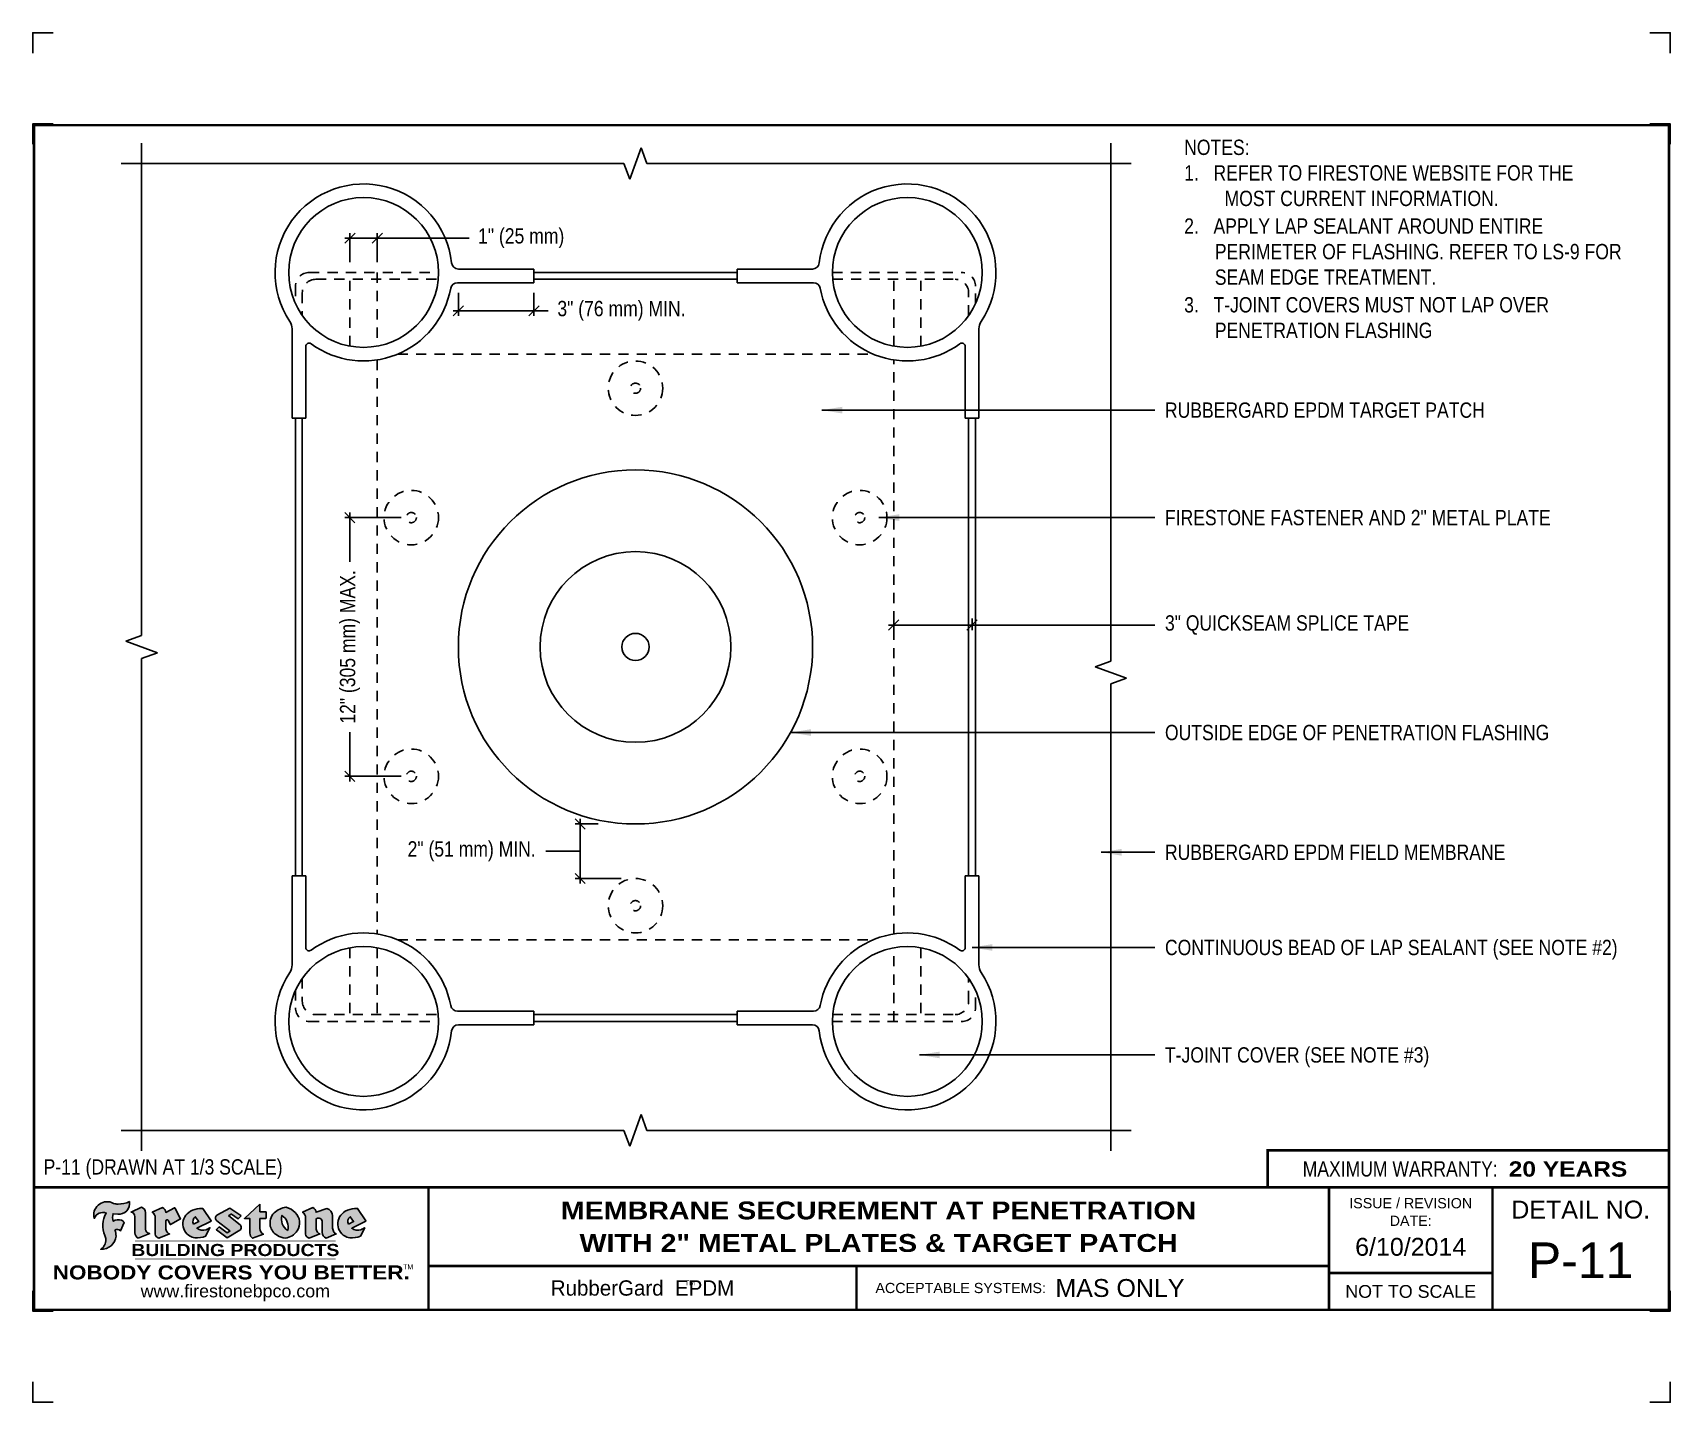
# Model space of a CAD drawing. Header units: inches. Extents: x 143.4 to 163.5, y -301 to -284.2.
import ezdxf
from ezdxf.enums import TextEntityAlignment as Align

# ---------------------------------------------------------------- set-up
doc = ezdxf.new("R2010")
doc.units = ezdxf.units.IN
doc.header["$MEASUREMENT"] = 0
doc.linetypes.add('HIDDEN2', pattern=[0.1875, 0.125, -0.0625])
doc.layers.get('0').update_dxf_attribs({"linetype": 'CONTINUOUS'})
doc.layers.get('DEFPOINTS').update_dxf_attribs({"linetype": 'CONTINUOUS'})
for name, color, linetype in [('FSBP-ACCESSORY-FIRESTONE', 7, 'CONTINUOUS'), ('FSBP-ANNO-NOTE', 7, 'CONTINUOUS'), ('FSBP-MEMBRANE', 7, 'CONTINUOUS'), ('FSBP-SEALANTS', 1, 'CONTINUOUS'), ('FSBP-TTLB', 7, 'CONTINUOUS'), ('FSBP-TTLB-BORDER', 7, 'CONTINUOUS'), ('FSBP-TTLB-TEXT', 7, 'CONTINUOUS')]:
    doc.layers.add(name, color=color, linetype=linetype)
doc.styles.add('FSBP_ARIAL', font='arial.ttf')
doc.styles.add('FSBP_ARIAL_BOLD', font='')
doc.styles.add('FSBP_ARIAL_NAR', font='ARIALN.TTF')
doc.styles.add('FSBP_BANKGOTHIC', font='bgothm.ttf')
doc.styles.get('FSBP_ARIAL_BOLD').set_extended_font_data('Arial Black')
doc.dimstyles.new('FSBP-DIM', dxfattribs={"dimtxt": 0.1875, "dimasz": 0.125, "dimexe": 0.0625, "dimexo": 0.125, "dimgap": 0.125, "dimtad": 0, "dimdec": 0, "dimzin": 1, "dimdsep": 46, "dimlunit": 4, "dimtxsty": 'FSBP_ARIAL_NAR', "dimblk": 'OBLIQUE', "dimcen": 0.09375, "dimdle": 0.0625, "dimclrd": 256, "dimclre": 256, "dimclrt": 256, "dimadec": 0, "dimazin": 0, "dimtfac": 1, "dimtdec": 0, "dimtmove": 1, "dimatfit": 3, "dimfxl": 1, "dimtolj": 1, "dimtzin": 0, "dimlwd": -1, "dimlwe": -1, "dimarcsym": 0})
doc.dimstyles.new('FSBP-LEADER', dxfattribs={"dimtxt": 0.1875, "dimasz": 0.25, "dimexe": 0.0625, "dimexo": 0.125, "dimgap": 0.125, "dimtad": 0, "dimtih": 1, "dimtoh": 1, "dimdec": 4, "dimzin": 0, "dimdsep": 46, "dimlunit": 4, "dimtxsty": 'FSBP_ARIAL_NAR', "dimcen": 0.09375, "dimclrd": 256, "dimclre": 256, "dimclrt": 256, "dimadec": 0, "dimazin": 0, "dimtfac": 1, "dimtdec": 4, "dimtofl": 0, "dimtmove": 0, "dimatfit": 3, "dimfxl": 1, "dimtolj": 1, "dimtzin": 0, "dimlwd": -1, "dimlwe": -1, "dimarcsym": 0})

# ---------------------------------------------------------------- blocks, each defined once
blk = doc.blocks.new('_OBLIQUE')
at = {"color": 0, "linetype": 'ByBlock'}
blk.add_line((-0.5, -0.5), (0.5, 0.5), dxfattribs=at)
blk = doc.blocks.new('*D4')
at = {"layer": 'DEFPOINTS', "color": 0, "transparency": 16777216}
for p in [(147.3265910076462, -290.1720136756857), (148.0776615652667, -290.1720136756857), (148.0776615652667, -293.3386803423523)]:
    blk.add_point(p, dxfattribs=at)
at = {"layer": 'FSBP-ANNO-NOTE', "transparency": 16777216}
for p, q in [((147.9526615652667, -290.1720136756857), (147.2640910076462, -290.1720136756857)), ((147.3265910076462, -290.1095136756857), (147.3265910076462, -290.7117121181595)), ((147.3265910076462, -293.4011803423523), (147.3265910076462, -292.7989818998785)), ((147.9526615652667, -293.3386803423523), (147.2640910076462, -293.3386803423523))]:
    blk.add_line(p, q, dxfattribs=at)
at = {"layer": 'FSBP-ANNO-NOTE', "transparency": 16777216, "xscale": 0.125, "yscale": 0.125, "zscale": 0.125}
for p, rotation in [((147.3265910076462, -290.1720136756857), 90), ((147.3265910076462, -293.3386803423523), 270)]:
    blk.add_blockref('_OBLIQUE', p, dxfattribs=dict(at, rotation=rotation))
at = {"layer": 'FSBP-ANNO-NOTE', "transparency": 16777216, "insert": (147.3265910076462, -291.7553470090189), "char_height": 0.1875, "attachment_point": 5, "rotation": 90, "style": 'FSBP_ARIAL_NAR'}
blk.add_mtext('\\A1;12" (305 mm) MAX.', dxfattribs=at)
blk = doc.blocks.new('*D6')
at = {"layer": 'DEFPOINTS', "color": 0, "transparency": 16777216}
for p in [(147.6609948985999, -286.7523050529494), (147.3276615652666, -287.1720136756857), (147.6609948985999, -287.1720136756857)]:
    blk.add_point(p, dxfattribs=at)
at = {"layer": 'FSBP-ANNO-NOTE', "transparency": 16777216}
for p, q in [((147.2651615652666, -286.7523050529494), (147.7234948985999, -286.7523050529494)), ((147.3276615652666, -287.0470136756857), (147.3276615652666, -286.6898050529494)), ((147.6609948985999, -287.0470136756857), (147.6609948985999, -286.6898050529494)), ((148.7874531036841, -286.7523050529494), (147.6609948985999, -286.7523050529494))]:
    blk.add_line(p, q, dxfattribs=at)
at = {"layer": 'FSBP-ANNO-NOTE', "transparency": 16777216, "xscale": 0.125, "yscale": 0.125, "zscale": 0.125, "rotation": 180}
blk.add_blockref('_OBLIQUE', (147.3276615652666, -286.7523050529494), dxfattribs=at)
at = {"layer": 'FSBP-ANNO-NOTE', "transparency": 16777216, "xscale": 0.125, "yscale": 0.125, "zscale": 0.125}
blk.add_blockref('_OBLIQUE', (147.6609948985999, -286.7523050529494), dxfattribs=at)
at = {"layer": 'FSBP-ANNO-NOTE', "transparency": 16777216, "insert": (149.4218750000006, -286.7523050529494), "char_height": 0.1875, "attachment_point": 5, "style": 'FSBP_ARIAL_NAR'}
blk.add_mtext('\\A1;1" (25 mm)', dxfattribs=at)
blk = doc.blocks.new('*D7')
at = {"layer": 'DEFPOINTS', "color": 0, "transparency": 16777216}
for p in [(148.6542791408561, -287.2970136756855), (149.5776615652666, -287.2970136756857), (149.5776615652666, -287.641627969616)]:
    blk.add_point(p, dxfattribs=at)
at = {"layer": 'FSBP-ANNO-NOTE', "transparency": 16777216}
for p, q in [((148.6542791408561, -287.4220136756855), (148.6542791408561, -287.704127969616)), ((149.5776615652666, -287.4220136756857), (149.5776615652666, -287.704127969616)), ((148.5917791408561, -287.641627969616), (149.6401615652666, -287.641627969616)), ((149.7529097032748, -287.641627969616), (149.5776615652666, -287.641627969616))]:
    blk.add_line(p, q, dxfattribs=at)
at = {"layer": 'FSBP-ANNO-NOTE', "transparency": 16777216, "xscale": 0.125, "yscale": 0.125, "zscale": 0.125, "rotation": 180}
blk.add_blockref('_OBLIQUE', (148.6542791408561, -287.641627969616), dxfattribs=at)
at = {"layer": 'FSBP-ANNO-NOTE', "transparency": 16777216, "xscale": 0.125, "yscale": 0.125, "zscale": 0.125}
blk.add_blockref('_OBLIQUE', (149.5776615652666, -287.641627969616), dxfattribs=at)
at = {"layer": 'FSBP-ANNO-NOTE', "transparency": 16777216, "insert": (150.6484375000006, -287.641627969616), "char_height": 0.1875, "attachment_point": 5, "style": 'FSBP_ARIAL_NAR'}
blk.add_mtext('\\A1;3" (76 mm) MIN.', dxfattribs=at)
blk = doc.blocks.new('*D5')
at = {"layer": 'DEFPOINTS', "color": 0, "transparency": 16777216}
for p in [(150.1434847164005, -293.9220136756857), (150.486742010584, -293.9220136756857), (150.7693692501186, -294.5886803423523)]:
    blk.add_point(p, dxfattribs=at)
at = {"layer": 'FSBP-ANNO-NOTE', "transparency": 16777216}
for p, q in [((150.361742010584, -293.9220136756857), (150.0809847164005, -293.9220136756857)), ((150.1434847164005, -294.6511803423523), (150.1434847164005, -293.8595136756857)), ((149.975349487663, -294.2553470090191), (149.725349487663, -294.2553470090191)), ((150.1434847164005, -294.255347009019), (149.975349487663, -294.2553470090191)), ((150.6443692501186, -294.5886803423523), (150.0809847164005, -294.5886803423523))]:
    blk.add_line(p, q, dxfattribs=at)
at = {"layer": 'FSBP-ANNO-NOTE', "transparency": 16777216, "xscale": 0.125, "yscale": 0.125, "zscale": 0.125}
for p, rotation in [((150.1434847164005, -293.9220136756857), 90), ((150.1434847164005, -294.5886803423523), 270)]:
    blk.add_blockref('_OBLIQUE', p, dxfattribs=dict(at, rotation=rotation))
at = {"layer": 'FSBP-ANNO-NOTE', "transparency": 16777216, "insert": (149.600349487663, -294.255347009019), "char_height": 0.1875, "attachment_point": 6, "style": 'FSBP_ARIAL_NAR'}
blk.add_mtext('\\A1;2" (51 mm) MIN.', dxfattribs=at)
blk = doc.blocks.new('TTLB-EPDM_2')
at = {"layer": 'FSBP-TTLB-TEXT'}
h = blk.add_hatch(color=1, dxfattribs=at)
edge = h.paths.add_edge_path()
edge.add_arc((1.037309769669573, -0.1982514792917306), 0.1319107607348553, 264.0410451462098, 370.3106169565175)
edge.add_arc((1.027551646585694, 0.1214293576525799), 0.3273056962876235, 270.05058356628535, 295.23459397187514, ccw=False)
edge.add_arc((1.022801957313345, -0.06680179986895154), 0.1391656561713503, 249.3281275763668, 272.0749124149863, ccw=False)
edge.add_line((0.9736743133014443, -0.1970076156048179), (0.9474927838574558, -0.1852745150568325))
edge.add_arc((0.8939498971398288, -0.3394262635682071), 0.1631857907024099, 70.84590087378872, 194.3325259843273)
edge.add_arc((0.8444260109029493, -0.4259936440910768), 0.1179914261095279, 70.96950098067128, 156.9641407594482, ccw=False)
edge.add_arc((1.153141409296894, -0.4684497516079468), 0.3110405457095052, 150.3231137483159, 203.2084295854517)
edge.add_arc((0.7562495500622943, -0.6412608153899899), 0.1218587156617311, 0.8849157075190988, 24.34668939894999, ccw=False)
edge.add_arc((0.7493781665697374, -0.6475258110744375), 0.1289731377238325, -58.36655102076742, 3.6216782311386737, ccw=False)
edge.add_arc((0.8256699029544474, -0.5792158350996106), 0.1783301886510354, 267.2205474105585, 354.1381621173521)
edge.add_arc((0.7903121048625305, -0.6011409294291745), 0.212787892960859, 0.9996158580669322, 21.00503380861244)
edge.add_arc((1.01880712263941, -0.5666691048185161), 0.05136395668415847, 40.82117713173261, 125.52727787225791, ccw=False)
edge.add_line((1.057676976260041, -0.5330924682126437), (1.102776947655911, -0.4308018311949837))
edge.add_arc((1.040858222524664, -0.4699705673995949), 0.07326744446031509, 32.31675181867256, 66.31481236598174)
edge.add_arc((1.032262518825329, -0.5063316993097662), 0.1102246948011782, 69.8179132332389, 125.254734720681)
edge.add_arc((1.127708877207287, -0.368959353531244), 0.1659710644737306, 164.1569669952081, 196.5811013160487, ccw=False)
edge.add_line((0.9680425188342383, -0.3236487780942383), (1.023615334387159, -0.3294494641845773))
h = blk.add_hatch(color=1, dxfattribs=at)
edge = h.paths.add_edge_path()
edge.add_line((1.275239419159561, -0.6223407783464694), (1.415345367376062, -0.5660418822574371))
edge.add_arc((1.421019305783958, -0.5090099247487757), 0.05731350411836949, 181.9717871001989, 264.31851000495806, ccw=False)
edge.add_line((1.363739737527226, -0.5109819325197265), (1.363412352251203, -0.3102363679013962))
edge.add_arc((1.294263659668751, -0.3103491388303989), 0.06914878453844908, 0.0934405599591014, 72.42834396969012)
edge.add_line((1.315139561173908, -0.2444268274366692), (1.186839444240604, -0.3024209471341379))
edge.add_arc((1.175246268095289, -0.3585110609420917), 0.05727567197445628, -0.017399788185912257, 78.322067691347, ccw=False)
edge.add_line((1.232521937428658, -0.3585284546236807), (1.232574268422297, -0.555126496687123))
edge.add_arc((1.305699496415486, -0.5558575689677219), 0.07312888236350451, 179.4272023230205, 245.3845503102953)
h = blk.add_hatch(color=1, dxfattribs=at)
edge = h.paths.add_edge_path()
edge.add_line((1.792026821926584, -0.3839679064720229), (1.722158956877934, -0.2518542302253621))
edge.add_arc((1.720119655279638, -0.2529327078887852), 0.002306916790721817, 27.87197133405656, 117.3766794470751)
edge.add_line((1.719058846382097, -0.250884159729182), (1.610638460368705, -0.3070279753467702))
edge.add_arc((1.547088841662962, -0.3061026658494403), 0.06355635479880145, 359.165808011073, 425.8793658831422)
edge.add_line((1.573061729235633, -0.2480956029480268), (1.446879247402876, -0.3051325108639702))
edge.add_arc((1.407812067100189, -0.370357133046621), 0.07602957263902092, -3.441403975725109, 59.07992244284969, ccw=False)
edge.add_line((1.483704536400296, -0.3749210150788969), (1.483704536400296, -0.5723838140635706))
edge.add_arc((1.54053746518044, -0.568254406115083), 0.05698275005415228, 184.1557352478595, 255.3066498366543)
edge.add_line((1.526084036778343, -0.6233736605654059), (1.657291340682093, -0.570650514527486))
edge.add_arc((1.688298576827198, -0.5021390388423987), 0.0752015358480571, 207.5160880841914, 245.649226723163, ccw=False)
edge.add_arc((1.721050197024907, -0.4914488168456328), 0.1093332836229113, 179.4823365255141, 204.5537900001094, ccw=False)
edge.add_line((1.611721375809452, -0.4904610114968335), (1.611721375809452, -0.4126404716788983))
edge.add_arc((1.628589765097195, -0.414159299036043), 0.01693662875851176, 28.356188110622725, 174.8549701683585, ccw=False)
edge.add_arc((1.627340435522395, -0.4197189881350504), 0.02111886817708033, 22.216893572439517, 40.10213956426492, ccw=False)
edge.add_line((1.646891420738257, -0.4117336534413738), (1.666638796144639, -0.4549750258192233))
edge.add_arc((1.668737246926742, -0.4540167099035481), 0.002306916790685496, 204.545128184284, 299.6323508190091)
edge.add_line((1.669877862091766, -0.4560219186518992), (1.791128135493295, -0.3870515928837648))
edge.add_line((1.791128135493295, -0.3870515928837648), (1.792026821926584, -0.3839679064720229))
h = blk.add_hatch(color=1, dxfattribs=at)
h.paths.add_polyline_path([(2.063388732080512, -0.2583237030618903, 0.02524281661523788), (2.025024361750752, -0.2610532129309178, 0.1213611957758757), (1.901773912052249, -0.3008158885520373, 0.6151668103976068), (1.93274136141747, -0.6099060679591872, 0.05306812109568645), (1.967936229862175, -0.617865745600497, 0.1150932231766138), (2.099126721549737, -0.5994933789882708), (2.151195569562105, -0.4944891916583316, -0.08755405562188731), (2.104230609512001, -0.5187113292177372, -0.265591761123442), (1.992692314386659, -0.5010701623316862), (2.165347897647223, -0.4141184325909109, 0.4518949533370738), (2.166222728871162, -0.4107679608846269)])
h.paths.add_polyline_path([(2.014217313945437, -0.4188965037300676), (1.951113654018855, -0.4515330109460507, -0.3720533890450154), (1.973177450672722, -0.3607130665457561)], flags=16)
h = blk.add_hatch(color=1, dxfattribs=at)
edge = h.paths.add_edge_path()
edge.add_arc((2.260407392426802, -0.3775796671688782), 0.04152450223225729, 123.20805433950699, 232.2027298779723, ccw=False)
edge.add_line((2.237665217914071, -0.3428366421988329), (2.393535971665983, -0.2540943745380986))
edge.add_arc((2.394677353533142, -0.2560991469722482), 0.002306916790741334, 55.64644466176611, 119.65426054492559, ccw=False)
edge.add_line((2.395979141996861, -0.2541946229174954), (2.531809646140459, -0.3470380726374032))
edge.add_arc((2.530468902927946, -0.3489153772789875), 0.002306916790700397, -42.731101238422525, 54.4661353739603, ccw=False)
edge.add_line((2.532163440279987, -0.3504807552658491), (2.498457913851155, -0.3869673252714421))
edge.add_arc((2.496763376499139, -0.3854019472845934), 0.002306916790672934, 233.7527076894875, 317.26889876138785, ccw=False)
edge.add_line((2.495399362263356, -0.38726241234572), (2.413849913492982, -0.3274738082119626))
edge.add_arc((2.412485899257181, -0.3293342732731342), 0.002306916790720064, 53.75270768979358, 124.4135619297835)
edge.add_line((2.41118211687575, -0.3274311136421062), (2.382933981293377, -0.346782838468144))
edge.add_arc((2.38423776367478, -0.3486859980991606), 0.002306916790694898, 124.4135619293799, 231.8459020253626)
edge.add_line((2.382812599816248, -0.3505000469010184), (2.519899969301207, -0.4581994452042721))
edge.add_arc((2.494247019847682, -0.4908523236374461), 0.04152450223225742, -55.21225898295222, 51.84590202520428, ccw=False)
edge.add_line((2.517938320565804, -0.5249552055672808), (2.364434947484597, -0.6179520922513717))
edge.add_arc((2.36323960192349, -0.6159790200102006), 0.002306916790726996, 233.2955624372927, 301.20872157023314, ccw=False)
edge.add_line((2.361860787187538, -0.6178285429225383), (2.231266621301074, -0.5204709167214361))
edge.add_arc((2.232647938930649, -0.5186232623475259), 0.002306916790697672, 135.5134179846393, 233.21798691998708, ccw=False)
edge.add_line((2.231002150870836, -0.5170067083764565), (2.262839375599356, -0.4845937328397696))
edge.add_arc((2.264485163659225, -0.4862102868108537), 0.002306916790748497, 53.0352839999411, 135.513417985369, ccw=False)
edge.add_line((2.265872365996302, -0.4843670465239001), (2.361834678328762, -0.5565872257804898))
edge.add_arc((2.363221880665761, -0.5547439854936304), 0.002306916790627066, 233.0352840000685, 302.2362632414394)
edge.add_line((2.36445241715569, -0.5566953042850713), (2.39428499383348, -0.5378823484768844))
edge.add_arc((2.393054457343549, -0.5359310296853765), 0.002306916790685166, 302.2362632406177, 412.2027298768422)
edge.add_line((2.394468296066179, -0.5341081404551886), (2.234958295420142, -0.4103916733127022))
h = blk.add_hatch(color=1, dxfattribs=at)
edge = h.paths.add_edge_path()
edge.add_line((2.763460561272041, -0.2072496393923444), (2.763460561272041, -0.2969520779963801))
edge.add_arc((2.765767478062699, -0.2969520779963943), 0.00230691679065842, 179.9999999996471, 269.9999999996471)
edge.add_line((2.765767478062685, -0.2992589947870528), (2.835417693520355, -0.2992589947870528))
edge.add_arc((2.835417693520355, -0.3015659115777538), 0.002306916790701052, 0, 90, ccw=False)
edge.add_line((2.837724610311056, -0.3015659115777538), (2.837724610311056, -0.3790761307453892))
edge.add_arc((2.83541769352037, -0.3790761307453749), 0.002306916790686842, 269.99999999964706, 359.99999999964706, ccw=False)
edge.add_line((2.835417693520355, -0.3813830475360618), (2.765767478062685, -0.3813830475360618))
edge.add_arc((2.765767478062699, -0.3836899643267202), 0.00230691679065842, 90.00000000035294, 180.0000000003529)
edge.add_line((2.763460561272041, -0.3836899643267344), (2.763460561272041, -0.5033995910642801))
edge.add_arc((2.836735953378943, -0.5071368822038516), 0.07337063740681413, 177.0802527808789, 245.3249543133826)
edge.add_line((2.806105814540615, -0.5738080530967267), (2.674529557384915, -0.6226036013049594))
edge.add_arc((2.708610405062069, -0.564298408791804), 0.06753517344606039, 177.0345319916277, 239.6926428024901, ccw=False)
edge.add_line((2.641165668230087, -0.560804539009709), (2.641165668230087, -0.3836899643267344))
edge.add_arc((2.638858751439429, -0.3836899643267202), 0.00230691679065842, 359.9999999996471, 449.999999999647)
edge.add_line((2.638858751439443, -0.3813830475360618), (2.572857950769389, -0.3813830475360618))
edge.add_line((2.572857950769389, -0.3813830475360618), (2.763460561272041, -0.2072496393923444))
h = blk.add_hatch(color=1, dxfattribs=at)
edge = h.paths.add_edge_path(flags=16)
edge.add_arc((2.940363509127394, -0.4847985213681437), 0.1684614578629418, 344.5558804047865, 417.0140046669545)
edge.add_arc((3.194458079644619, -0.3883534532477785), 0.1684614578629414, 164.5558804047864, 237.0140046669546)
edge = h.paths.add_edge_path()
edge.add_arc((3.069375116502199, -0.4399344555144872), 0.1828726885096673, 136.0914512150047, 191.213418978326)
edge.add_arc((3.064939550433406, -0.4318234379590333), 0.1803148804748503, 194.0167254156723, 240.6663730831859)
edge.add_arc((3.098047041778981, -0.3845058757092554), 0.2378525180183701, 239.2975390661776, 264.2889872773176)
edge.add_arc((3.04884478212623, -0.4190232383793012), 0.203760689247156, 277.1986764832036, 326.503572961274)
edge.add_arc((3.077739326803546, -0.4341046616465112), 0.171374865791709, 325.3768876809902, 406.3828327799087)
edge.add_arc((3.011839488065919, -0.4896144380417797), 0.2571945645850002, 44.28462553519766, 73.82901434867304)
edge.add_arc((3.117152499586992, -0.4983433120546693), 0.2579560664039132, 97.50292863483666, 134.1039137579027)
h = blk.add_hatch(color=1, dxfattribs=at)
edge = h.paths.add_edge_path()
edge.add_line((3.322690228557462, -0.5721896537377091), (3.322690228557462, -0.3749210150788969))
edge.add_arc((3.246797759257384, -0.3703571330465745), 0.076029572638996, 356.5585960242387, 419.0799224428129)
edge.add_line((3.285864939560099, -0.3051325108639702), (3.412047421392799, -0.2480956029480268))
edge.add_arc((3.386074533820159, -0.3061026658494941), 0.06355635479883807, 0.3962622833877276, 65.87936588318718, ccw=False)
edge.add_line((3.449629368605429, -0.3056631084210863), (3.580526418688805, -0.2593848434574539))
edge.add_arc((3.555744121700958, -0.3530904070730321), 0.09692726601172152, 2.366977007666776, 75.18615851992018, ccw=False)
edge.add_line((3.652588689330287, -0.3490873311063041), (3.652588689330287, -0.4883770011386872))
edge.add_arc((3.761877549389556, -0.4914934052703811), 0.1093332836229047, 178.3666365323574, 204.5537900000422)
edge.add_arc((3.729125929191727, -0.5021836272670953), 0.07520153584796169, 207.5160880841711, 245.2240541443093)
edge.add_line((3.697611150971852, -0.5704631245385627), (3.572585913552643, -0.6207021253773775))
edge.add_arc((3.59534718600759, -0.5526356419907701), 0.07177131519198746, 180.3328587115751, 251.51018566665869, ccw=False)
edge.add_line((3.523577081955409, -0.5530525936986663), (3.523577081955409, -0.4153032515383615))
edge.add_arc((3.486319529276879, -0.4148773504126441), 0.0372599868942854, 359.3450650296066, 449.0500281941028)
edge.add_arc((3.482769874121713, -0.4419622099033496), 0.06447454900600783, 86.29402372314017, 119.8211331593848)
edge.add_line((3.450707067966732, -0.3860252459975726), (3.450707067966732, -0.4904610114968335))
edge.add_arc((3.560035889182251, -0.491448816845647), 0.1093332836229751, 179.4823365255069, 204.5537900001023)
edge.add_arc((3.527284268984408, -0.5021390388424952), 0.07520153584796385, 207.5160880841699, 245.6492267231416)
edge.add_line((3.496277032839316, -0.570650514527486), (3.365069728935509, -0.6233736605654059))
edge.add_arc((3.37950248606194, -0.5682868177318081), 0.05694615642555727, 183.9298782390169, 255.318496325343, ccw=False)
h = blk.add_hatch(color=1, dxfattribs=at)
h.paths.add_polyline_path([(3.957695472291277, -0.2583237030618903, 0.02524281661523822), (3.919331101961575, -0.2610532129309178, 0.1085638477195505), (3.807890832595604, -0.2939221658134414, 0.6425897848490651), (3.827048101628293, -0.6099060679591872, 0.05306812109569052), (3.862242970072884, -0.617865745600497, 0.1150932231766133), (3.993433461760503, -0.5994933789882708), (4.045502309772871, -0.4944891916583316, -0.08755405562189084), (3.998537349722767, -0.5187113292177372, -0.2655917611234366), (3.886999054597368, -0.5010701623316862), (4.059654637857989, -0.4141184325909109, 0.4518949533370731), (4.060529469081928, -0.4107679608846269)])
h.paths.add_polyline_path([(3.90852405415626, -0.4188965037300676), (3.845420394229677, -0.4515330109460507, -0.3720533890450147), (3.867484190883488, -0.3607130665457561)], flags=16)
at = {"layer": 'DEFPOINTS', "linetype": 'Continuous', "ltscale": 1.75}
for points in [[(-0.015625, 13.88083333333333), (-0.015625, 14.13083333333333), (0.234375, 14.13083333333333)], [(20.01562500000003, 13.88083333333333), (20.01562500000003, 14.13083333333333), (19.76562500000003, 14.13083333333333)], [(-0.015625, -2.380833333333342), (-0.015625, -2.630833333333342), (0.234375, -2.630833333333342)], [(20.01562500000003, -2.380833333333342), (20.01562500000003, -2.630833333333342), (19.76562500000003, -2.630833333333342)]]:
    blk.add_lwpolyline(points, dxfattribs=at)
at = {"layer": 'DEFPOINTS', "color": 1}
for points in [[(0.234375, 13.015625), (-0.015625, 13.015625), (-0.015625, 12.765625)], [(20.015625, 12.765625), (20.015625, 13.015625), (19.765625, 13.015625)], [(0.234375, -1.515625), (-0.015625, -1.515625), (-0.015625, -1.265625)], [(20.015625, -1.265625), (20.015625, -1.515625), (19.765625, -1.515625)]]:
    blk.add_lwpolyline(points, dxfattribs=at)
at = {"layer": 'FSBP-TTLB', "const_width": 0.03125}
blk.add_lwpolyline([(15.09028770518938, 0), (20, 0), (20, 0.4512598240669945), (15.09028770518938, 0.4512598240669945)], close=True, dxfattribs=at)
for points in [[(0, 0), (0, -1.5), (20, -1.5), (20, 0), (0, 0)], [(4.825208527206769, 0), (4.825208527206769, -0.9643749050531198)], [(15.84028770518938, 0), (15.84028770518938, -0.9643749050531198)], [(17.84110496735593, 0), (17.84110496735593, -1.5)], [(20, 0), (20, -1.5)], [(4.825208527206769, -0.9643749050531198), (15.84028770518938, -0.9643749050531198)], [(4.825208527206769, -0.9643749050531198), (4.825208527206769, -1.5)], [(15.84028770518938, -0.9643749050531198), (15.84028770518938, -1.5)], [(15.84028770518938, -1.048740175933006), (17.84110496735593, -1.048740175933006)]]:
    blk.add_lwpolyline(points, dxfattribs=at)
at = {"layer": 'FSBP-TTLB-BORDER', "const_width": 0.03125}
blk.add_lwpolyline([(20, 0), (20, 13), (0, 13), (0, 0)], dxfattribs=at)
at = {"layer": 'FSBP-TTLB-TEXT', "color": 1}
blk.add_line((0.7358432058323388, -0.379822754145593), (0.7358432058323388, -0.379822754145593), dxfattribs=at)
for points in [[(1.023615323725323, -0.3294494630716969, 0.5000510906601082), (1.167090420776901, -0.1746414942047778, -0.1103304102359608), (1.027840608309816, -0.2058762110801382, -0.09957876667165425), (0.9736743133014443, -0.1970076156048179), (0.9474927838574558, -0.1852745150568325, 0.5978159689075124), (0.7358432058323388, -0.379822754145593, -0.3938834584182213), (0.8828996422548698, -0.3144510229727047, 0.2349406564350952), (0.86727108227484, -0.5910237178633082, -0.1027304183841549), (0.8780937320133262, -0.6393788197974146, -0.2772692352614086), (0.8170223912655956, -0.7573362346216896, 0.3985429150902959), (1.003067614090241, -0.5974286950643517, 0.0875124847930418), (0.9889600163401155, -0.5248671157293501, -0.3874031597924062), (1.057676976260041, -0.5330924682126437), (1.102776947655911, -0.4308018311949837, 0.1494423498871741), (1.07029056398062, -0.4028746979725923, 0.2467195073738216), (0.9686394281704906, -0.4163228904100862, -0.1424285161541127), (0.9680425188342383, -0.3236487780942383), (1.023615334387159, -0.3294494641845773)], [(2.166222728871162, -0.4107679608846269), (2.063388732080512, -0.2583237030618903, 0.02524281661523788), (2.025024361750752, -0.2610532129309178, 0.1085638477195265), (1.913584092384895, -0.2939221658134414, 0.6425897848491228), (1.93274136141747, -0.6099060679591872, 0.05306812109568648), (1.967936229862175, -0.617865745600497, 0.1150932231766137), (2.099126721549737, -0.5994933789882708), (2.151195569562105, -0.4944891916583316, -0.0875540556218873), (2.104230609512001, -0.5187113292177372, -0.2655917611234418), (1.992692314386659, -0.5010701623316862), (2.165347897647223, -0.4141184325909109)], [(2.763460561272041, -0.2072496393923444), (2.763460561272041, -0.2969520779963801, 0.4142135623730958), (2.765767478062685, -0.2992589947870528), (2.835417693520355, -0.2992589947870528, -0.414213562373095), (2.837724610311056, -0.3015659115777538), (2.837724610311056, -0.3790761307453892, -0.4142135623730938), (2.835417693520355, -0.3813830475360618), (2.765767478062685, -0.3813830475360618, 0.4142135623730958), (2.763460561272041, -0.3836899643267344), (2.763460561272041, -0.5033995910642801, 0.3068985753588853), (2.806105814540615, -0.5738080530967267), (2.674529557384915, -0.6226036013049594, -0.2804194150632976), (2.641165668230087, -0.560804539009709), (2.641165668230087, -0.3836899643267344, 0.414213562373095), (2.638858751439443, -0.3813830475360618), (2.572857950769389, -0.3813830475360618), (2.763460561272041, -0.2072496393923444)], [(4.060529469081928, -0.4107679608846269), (3.957695472291277, -0.2583237030618903, 0.02524281661523788), (3.919331101961575, -0.2610532129309178, 0.1085638477195265), (3.807890832595604, -0.2939221658134414, 0.6425897848491228), (3.827048101628293, -0.6099060679591872, 0.05306812109568648), (3.862242970072884, -0.617865745600497, 0.1150932231766137), (3.993433461760503, -0.5994933789882708), (4.045502309772871, -0.4944891916583316, -0.0875540556218873), (3.998537349722767, -0.5187113292177372, -0.2655917611234418), (3.886999054597368, -0.5010701623316862), (4.059654637857989, -0.4141184325909109)], [(4.059654637857989, -0.4141184325909109, 0.4518949533370731), (4.060529469081928, -0.4107679608846269, 0.4518949533370731)]]:
    blk.add_lwpolyline(points, format="xyb", dxfattribs=at)
for points in [[(1.275239419159561, -0.6223407783464694), (1.415345367376062, -0.5660418822574371, -0.3756100036733062), (1.363739737527226, -0.5109819325197265), (1.363412352251203, -0.3102363679013962, 0.3265360292958048), (1.315139561173908, -0.2444268274366692), (1.186839444240604, -0.3024209471341379, -0.3557863980845349), (1.232521937428658, -0.3585284546236807), (1.232574268422297, -0.555126496687123, 0.2960110723418457)], [(1.792026821926584, -0.3839679064720229), (1.722158956877934, -0.2518542302253621, 0.4116839150163434), (1.719058846382097, -0.250884159729182), (1.610638460368705, -0.3070279753467702, 0.2996033003794034), (1.573061729235633, -0.2480956029480268), (1.446879247402876, -0.3051325108639702, -0.2797757560995365), (1.483704536400296, -0.3749210150788969), (1.483704536400296, -0.5723838140635706, 0.320828638474519), (1.526084036778343, -0.6233736605654059), (1.657291340682093, -0.570650514527486, -0.1679398621276611), (1.621603752698661, -0.5368819723450571, -0.1098333365370753), (1.611721375809452, -0.4904610114968335), (1.611721375809452, -0.4126404716788983, -0.743334502655012), (1.64349420176768, -0.4061152228778298, -0.07819791644735608), (1.646891420738257, -0.4117336534413738), (1.666638796144639, -0.4549750258192233, 0.4404648714563479), (1.669877862091766, -0.4560219186518992), (1.791128135493295, -0.3870515928837648)], [(1.951113654018855, -0.4515330109460507), (2.014217313945437, -0.4188965037300676), (1.973177450672722, -0.3607130665457561, 0.3720533890450154)], [(2.234958295420142, -0.4103916733127022, -0.5150044486718882), (2.237665217914071, -0.3428366421988329), (2.393535971665983, -0.2540943745380986, -0.2867822934100265), (2.395979141996861, -0.2541946229174954), (2.531809646140459, -0.3470380726374032, -0.4515027974650387), (2.532163440279987, -0.3504807552658491), (2.498457913851155, -0.3869673252714421, -0.3814439164929681), (2.495399362263356, -0.38726241234572), (2.413849913492982, -0.3274738082119626, 0.3184718635035665), (2.41118211687575, -0.3274311136421062), (2.382933981293377, -0.346782838468144, 0.5064094529656681), (2.382812599816248, -0.3505000469010184), (2.519899969301207, -0.4581994452042721, -0.5043597839115849), (2.517938320565804, -0.5249552055672808), (2.364434947484597, -0.6179520922513717, -0.3053163970316367), (2.361860787187538, -0.6178285429225383), (2.231266621301074, -0.5204709167214361, -0.4541703869768119), (2.231002150870836, -0.5170067083764565), (2.262839375599356, -0.4845937328397696, -0.3762644290664977), (2.265872365996302, -0.4843670465239001), (2.361834678328762, -0.5565872257804898, 0.3114700032088108), (2.36445241715569, -0.5566953042850713), (2.39428499383348, -0.5378823484768844, 0.520381097387146), (2.394468296066179, -0.5341081404551886)], [(2.937624918725987, -0.3131105398334029, 0.2452625673097023), (2.889993533867141, -0.4754966266250307, 0.2064059665179019), (2.976604338974084, -0.5890186876871866, 0.1094800500670344), (3.074378098474654, -0.6211778035979165, 0.2185147641853038), (3.218764944843201, -0.5314757029352819, 0.3689489483072479), (3.195959963110113, -0.3100352223135445, 0.1296305888694145), (3.0834694040758, -0.242595816912754, 0.1610736375384317)], [(3.10274193015772, -0.5296595419651595, 0.3271311138286319), (3.032079658614293, -0.3434924326507627, 0.3271311138286322)], [(3.322690228557462, -0.5721896537377091), (3.322690228557462, -0.3749210150788969, 0.2797757560995341), (3.285864939560099, -0.3051325108639702), (3.412047421392799, -0.2480956029480268, -0.2937618496109166), (3.449629368605429, -0.3056631084210863), (3.580526418688805, -0.2593848434574539, -0.3288760160581939), (3.652588689330287, -0.3490873311063041), (3.652588689330287, -0.4883770011386872, 0.114762897203527), (3.662431105063263, -0.536926560769686, 0.166032965990522), (3.697611150971852, -0.5704631245385627), (3.572585913552643, -0.6207021253773775, -0.3209557512194564), (3.523577081955409, -0.5530525936986663), (3.523577081955409, -0.4153032515383615, 0.4127061514896111), (3.48693727661589, -0.3776224848030694, 0.1473421876160361), (3.450707067966732, -0.3860252459975726), (3.450707067966732, -0.4904610114968335, 0.1098333365370753), (3.460589444855941, -0.5368819723450855, 0.1679398621276611), (3.496277032839316, -0.570650514527486), (3.365069728935509, -0.6233736605654059, -0.3219729545308964), (3.322690228557462, -0.5721896537377091, 29.1476284739)], [(3.845420394229677, -0.4515330109460507), (3.90852405415626, -0.4188965037300676), (3.867484190883488, -0.3607130665457561, 0.3720533890450154)]]:
    blk.add_lwpolyline(points, format="xyb", close=True, dxfattribs=at)
at = {"layer": 'FSBP-TTLB-TEXT'}
for points, const_width in [([(1.233926579809207, -0.6584455781731435), (3.691229482685259, -0.6584455781731577)], 0.0078125), ([(1.233926579809207, -0.8761560960495984), (3.691229482685259, -0.8761560960495842)], 0.0078125), ([(10.06152282927678, -0.9643749050531198), (10.06152282927678, -1.5)], 0.03125)]:
    blk.add_lwpolyline(points, dxfattribs=dict(at, const_width=const_width))
at = {"layer": 'FSBP-TTLB-TEXT', "color": 1}
for centre, start, end in [((1.789987520328282, -0.3850463841354355), 299.6323508193319, 27.87197133380463), ((2.164310260790558, -0.412058050385383), 296.7304547840455, 34.00233684987403)]:
    blk.add_arc(centre, 0.00230691679068068, start, end, dxfattribs=at)
at = {"layer": 'FSBP-TTLB-TEXT', "style": 'FSBP_ARIAL_NAR'}
blk.add_text('MAXIMUM WARRANTY:', height=0.1875, dxfattribs=at).set_placement((17.90516569312837, 0.2256299120335257), align=Align.MIDDLE_RIGHT)
at = {"layer": 'FSBP-TTLB-TEXT'}
for s, height, style, p in [('ISSUE / REVISION', 0.125, 'FSBP_ARIAL', (16.84069633627263, -0.1938496373466023)), ('DETAIL NO.', 0.21875, 'FSBP_ARIAL', (18.92055248367797, -0.2724398367368792)), ('DATE:', 0.125, 'FSBP_ARIAL', (16.84069633627263, -0.409973105348854)), ('www.firestonebpco.com', 0.15625, 'FSBP_ARIAL', (2.462578031247233, -1.268657306740124)), ('RubberGard  EPDM', 0.1875, 'FSBP_BANKGOTHIC', (7.443365678241776, -1.23218745252656)), ('TM', 0.0625, 'FSBP_BANKGOTHIC', (8.023397742165457, -1.169706269210366)), ('NOT TO SCALE', 0.15625, 'FSBP_ARIAL', (16.84069633627263, -1.274370087966503))]:
    blk.add_text(s, height=height, dxfattribs=dict(at, style=style)).set_placement(p, align=Align.MIDDLE_CENTER)
at = {"layer": 'FSBP-TTLB-TEXT', "lineweight": 18, "style": 'FSBP_ARIAL_BOLD'}
blk.add_text('BUILDING PRODUCTS', height=0.1484375, dxfattribs=at).set_placement((2.462578031247233, -0.7673008371113639), align=Align.MIDDLE_CENTER)
at = {"layer": 'FSBP-TTLB-TEXT', "color": 1}
for s, height, style, p in [('NOBODY COVERS YOU BETTER.', 0.171875, 'FSBP_ARIAL_BOLD', (2.412604263603384, -1.041650450587369)), ('TM', 0.0625, 'FSBP_BANKGOTHIC', (4.576671173373001, -0.9725745042934193))]:
    blk.add_text(s, height=height, dxfattribs=dict(at, style=style)).set_placement(p, align=Align.MIDDLE_CENTER)
at = {"layer": 'FSBP-TTLB-TEXT', "style": 'FSBP_ARIAL'}
blk.add_text('ACCEPTABLE SYSTEMS:', height=0.125, dxfattribs=at).set_placement((10.29281281591562, -1.23218745252656), align=Align.MIDDLE_LEFT)
at = {"layer": 'FSBP-TTLB-TEXT'}
for tag, height, style, p in [('MAXIMUM_WARRANTY', 0.1875, 'FSBP_ARIAL_BOLD', (18.03987100774941, 0.2240244307510579)), ('ACCPT_SYSTEMS', 0.21875, 'FSBP_ARIAL', (12.49438170418193, -1.23218745252656))]:
    blk.add_attdef(tag, text='', height=height, dxfattribs=dict(at, style=style)).set_placement(p, align=Align.MIDDLE_LEFT)
for tag, height, style, p in [('DETAIL_DESCP_LINE_1', 0.21875, 'FSBP_ARIAL_BOLD', (10.33118450231211, -0.2831249841755152)), ('DETAIL_DESCP_LINE_2', 0.21875, 'FSBP_ARIAL_BOLD', (10.33118450231211, -0.6812499208775904)), ('ISSUE_REV_DATE', 0.21875, 'FSBP_ARIAL', (16.84069633627263, -0.7282559425942452)), ('DETAIL_NUMBER', 0.4375, 'FSBP_ARIAL', (18.91941590748775, -0.8931630692489421))]:
    blk.add_attdef(tag, text='', height=height, dxfattribs=dict(at, style=style)).set_placement(p, align=Align.MIDDLE_CENTER)
blk = doc.blocks.new('*D2')
at = {"layer": 'DEFPOINTS', "color": 0, "transparency": 16777216}
for p in [(153.9791557892347, -291.2828194480597), (154.937489122568, -291.2828194480597), (154.937489122568, -291.4872907011384)]:
    blk.add_point(p, dxfattribs=at)
at = {"layer": 'FSBP-ANNO-NOTE', "transparency": 16777216}
for p, q in [((153.9791557892347, -291.4078194480597), (153.9791557892347, -291.5497907011384)), ((154.937489122568, -291.4078194480597), (154.937489122568, -291.5497907011384)), ((153.9166557892347, -291.4872907011384), (154.999989122568, -291.4872907011384)), ((157.1719945097583, -291.4872907011384), (154.937489122568, -291.4872907011384))]:
    blk.add_line(p, q, dxfattribs=at)
at = {"layer": 'FSBP-ANNO-NOTE', "transparency": 16777216, "xscale": 0.125, "yscale": 0.125, "zscale": 0.125, "rotation": 180}
blk.add_blockref('_OBLIQUE', (153.9791557892347, -291.4872907011384), dxfattribs=at)
at = {"layer": 'FSBP-ANNO-NOTE', "transparency": 16777216, "xscale": 0.125, "yscale": 0.125, "zscale": 0.125}
blk.add_blockref('_OBLIQUE', (154.937489122568, -291.4872907011384), dxfattribs=at)
at = {"layer": 'FSBP-ANNO-NOTE', "transparency": 16777216, "insert": (157.2969945097583, -291.4872907011384), "char_height": 0.1875, "attachment_point": 4, "style": 'FSBP_ARIAL_NAR'}
blk.add_mtext('\\A1;3" QUICKSEAM SPLICE TAPE', dxfattribs=at)

msp = doc.modelspace()

# ---------------------------------------------------------------- linework, layer by layer
at = {"layer": 'FSBP-ACCESSORY-FIRESTONE', "linetype": 'HIDDEN2'}
for centre, radius in [((150.8200753439173, -288.5886803423523), 0.3333333333333333), ((150.8200753439173, -288.5886803423523), 0.0625), ((148.0776615652666, -290.1720136756857), 0.3333333333333333), ((153.562489122568, -290.1720136756857), 0.3333333333333333), ((148.0776615652666, -290.1720136756857), 0.0625), ((153.562489122568, -290.1720136756857), 0.0625), ((148.0776615652665, -293.3386803423523), 0.3333333333333333), ((153.562489122568, -293.3386803423523), 0.3333333333333333), ((148.0776615652665, -293.3386803423523), 0.0625), ((153.562489122568, -293.3386803423523), 0.0625), ((150.8200753439173, -294.9220136756857), 0.3333333333333333), ((150.8200753439173, -294.9220136756857), 0.0625)]:
    msp.add_circle(centre, radius, dxfattribs=at)
at = {"layer": 'FSBP-ACCESSORY-FIRESTONE'}
for radius in [2.166666666666629, 1.166666666666667, 0.1666666666666667]:
    msp.add_circle((150.8200753439173, -291.755347009019), radius, dxfattribs=at)
at = {"layer": 'FSBP-MEMBRANE'}
for p, q in [((144.7781823985999, -285.5886803423523), (144.7781823985999, -291.6147220090189)), ((150.8903878439173, -285.6454983362968), (150.7497628439173, -286.0318623484077)), ((150.8903878439173, -285.6454983362968), (150.9607003439173, -285.8386803423522)), ((156.6354057892346, -291.9272220090189), (156.6354057892347, -285.5886803423523)), ((144.5281823985999, -285.8386803423523), (150.6794503439174, -285.8386803423523)), ((150.7497628439173, -286.0318623484077), (150.6794503439173, -285.8386803423522)), ((150.9607003439174, -285.8386803423523), (156.8854057892347, -285.8386803423523)), ((149.5776615652666, -287.1720136756857), (152.062489122568, -287.1720136756857)), ((149.5776615652666, -287.255347009019), (152.062489122568, -287.255347009019)), ((146.6609948985999, -288.9537496356562), (146.6609948985999, -294.5569443823817)), ((146.7443282319333, -288.9537496356562), (146.7443282319333, -294.5569443823817)), ((154.8958224559013, -294.5569443823817), (154.8958224559013, -288.9537496356562)), ((154.9791557892347, -294.5569443823817), (154.9791557892346, -288.9537496356562)), ((144.5850003925444, -291.6850345090189), (144.7781823985998, -291.6147220090189)), ((144.5850003925444, -291.6850345090189), (144.9713644046553, -291.8256595090189)), ((144.9713644046553, -291.8256595090189), (144.7781823985998, -291.8959720090189)), ((144.7781823985999, -291.8959720090189), (144.7781823985999, -297.9220136756855)), ((156.4422237831792, -291.997534509019), (156.6354057892346, -291.927222009019)), ((156.4422237831792, -291.997534509019), (156.8285877952901, -292.138159509019)), ((156.8285877952901, -292.138159509019), (156.6354057892346, -292.208472009019)), ((156.6354057892347, -297.9220136756855), (156.6354057892346, -292.208472009019)), ((149.5776615652666, -296.2553470090189), (152.062489122568, -296.2553470090189)), ((149.5776615652666, -296.3386803423523), (152.062489122568, -296.3386803423522)), ((150.8903878439173, -297.4788316696302), (150.7497628439173, -297.8651956817411)), ((150.8903878439173, -297.4788316696302), (150.9607003439173, -297.6720136756855)), ((144.5281823985999, -297.6720136756855), (150.6794503439174, -297.6720136756855)), ((150.7497628439173, -297.8651956817411), (150.6794503439173, -297.6720136756855)), ((150.9607003439173, -297.6720136756855), (156.8854057892347, -297.6720136756855))]:
    msp.add_line(p, q, dxfattribs=at)
at = {"layer": 'FSBP-MEMBRANE', "linetype": 'HIDDEN2'}
for p, q in [((146.8276615652666, -287.1720136756857), (148.4109948985999, -287.1720136756857)), ((147.3276615652666, -288.0734014945516), (147.3276615652666, -287.1720136756857)), ((147.6609948985999, -287.1720136756857), (147.6609948985999, -288.0734014945516)), ((153.2291557892347, -287.1720136756857), (154.812489122568, -287.1720136756857)), ((153.9791557892347, -288.0734014945516), (153.9791557892347, -287.1720136756857)), ((154.3124891225681, -288.0734014945516), (154.3124891225681, -287.1720136756857)), ((146.6609948985999, -287.3386803423523), (146.6609948985999, -287.5538949835986)), ((146.7443282319333, -287.4220136756857), (146.7443282319333, -287.6990599523804)), ((146.9109948985999, -287.255347009019), (148.4071991611086, -287.255347009019)), ((153.2329515267261, -287.255347009019), (154.7291557892347, -287.2553470090189)), ((154.8958224559013, -287.6990599523804), (154.8958224559013, -287.4220136756857)), ((154.9791557892346, -287.5538949835988), (154.9791557892346, -287.3386803423523)), ((147.6609948985999, -288.2424497239077), (147.6609948985999, -295.2682442941301)), ((147.9109948986, -288.1720136756857), (153.7291557892347, -288.1720136756857)), ((153.9791557892347, -295.2682442941301), (153.9791557892347, -288.2424497239077)), ((147.3276615652665, -295.4372925234862), (147.3276615652665, -296.3386803423522)), ((147.6609948985999, -295.4372925234862), (147.6609948985999, -296.3386803423523)), ((147.9109948985999, -295.3386803423522), (153.7291557892346, -295.3386803423522)), ((153.9791557892347, -296.3386803423522), (153.9791557892347, -295.4372925234862)), ((154.312489122568, -295.4372925234862), (154.312489122568, -296.3386803423522)), ((146.7443282319333, -295.8116340656575), (146.7443282319333, -296.0886803423523)), ((154.8958224559013, -296.0886803423523), (154.8958224559013, -295.8116340656576)), ((146.6609948985999, -295.9567990344392), (146.6609948985999, -296.1720136756855)), ((154.9791557892347, -296.1720136756855), (154.9791557892347, -295.9567990344393)), ((146.9109948985999, -296.2553470090189), (148.4071991611085, -296.2553470090189)), ((153.2329515267261, -296.2553470090189), (154.7291557892347, -296.2553470090189)), ((146.8276615652665, -296.3386803423523), (148.4109948985998, -296.3386803423523)), ((153.2291557892347, -296.3386803423522), (154.8124891225681, -296.3386803423522))]:
    msp.add_line(p, q, dxfattribs=at)
for centre, start, end in [((146.8276615652666, -287.3386803423523), 90, 180), ((154.812489122568, -287.3386803423523), 0, 90), ((146.9109948985999, -287.4220136756857), 90, 180), ((154.7291557892347, -287.4220136756857), 0, 90), ((146.8276615652665, -296.1720136756855), 180, 270), ((146.9109948985999, -296.0886803423523), 180, 270), ((154.7291557892347, -296.0886803423523), 270, 0), ((154.8124891225681, -296.1720136756855), 270, 0)]:
    msp.add_arc(centre, 0.1666666666666667, start, end, dxfattribs=at)
at = {"layer": 'FSBP-SEALANTS'}
for p, q in [((149.5776615652666, -287.130347009019), (148.6542791408561, -287.130347009019)), ((149.5776615652666, -287.2970136756857), (149.5776615652666, -287.130347009019)), ((152.062489122568, -287.130347009019), (152.9858715469784, -287.130347009019)), ((152.062489122568, -287.2970136756857), (152.062489122568, -287.130347009019)), ((149.5776615652666, -287.2970136756857), (148.6422430080962, -287.2970136756857)), ((152.062489122568, -287.2970136756857), (152.9979076797383, -287.2970136756857)), ((146.6193282319333, -288.9537496356562), (146.6193282319333, -287.8629771736763)), ((155.0208224559013, -288.9537496356562), (155.0208224559013, -287.8629771736763)), ((146.7859948985999, -288.9537496356562), (146.7859948985999, -288.0782038078078)), ((154.8541557892346, -288.9537496356562), (154.8541557892346, -288.0782038078078)), ((146.6193282319333, -288.9537496356562), (146.7859948985999, -288.9537496356562)), ((155.0208224559013, -288.9537496356562), (154.8541557892346, -288.9537496356562)), ((146.6193282319333, -294.5569443823817), (146.7859948985999, -294.5569443823817)), ((146.6193282319333, -294.5569443823817), (146.6193282319333, -295.6477168443615)), ((146.7859948985999, -294.5569443823817), (146.7859948985999, -295.4324902102301)), ((155.0208224559013, -294.5569443823817), (154.8541557892346, -294.5569443823817)), ((154.8541557892346, -294.5569443823817), (154.8541557892346, -295.4324902102301)), ((155.0208224559013, -294.5569443823817), (155.0208224559013, -295.6477168443615)), ((149.5776615652666, -296.2136803423522), (148.6422430080962, -296.2136803423522)), ((149.5776615652666, -296.2136803423522), (149.5776615652666, -296.3803470090188)), ((152.062489122568, -296.2136803423522), (152.9979076797383, -296.2136803423522)), ((152.062489122568, -296.2136803423522), (152.062489122568, -296.3803470090188)), ((149.5776615652666, -296.3803470090188), (148.6542791408561, -296.3803470090188)), ((152.062489122568, -296.3803470090188), (152.9858715469784, -296.3803470090188))]:
    msp.add_line(p, q, dxfattribs=at)
for centre in [(147.4943282319333, -287.1720136756857), (154.1458224559013, -287.1720136756857), (147.4943282319333, -296.3386803423522), (154.1458224559013, -296.3386803423522)]:
    msp.add_circle(centre, 0.9166666666666666, dxfattribs=at)
for centre, radius, start, end in [((147.4943282319333, -287.1720136756857), 1.083333333333333, 6.150639827939718, 213.5573097619193), ((154.1458224559013, -287.1720136756857), 1.083333333333333, 326.4426902380807, 173.8493601720603), ((148.6542791408561, -287.0470136756857), 0.08333333333333333, 186.1506398279429, 270), ((152.9858715469784, -287.0470136756857), 0.08333333333333333, 270, 353.8493601720571), ((147.4943282319333, -287.1720136756857), 1.083333333333333, 233.6587969062148, 349.7134393885241), ((148.6422430080962, -287.380347009019), 0.08333333333333333, 90, 169.7134393885241), ((152.9979076797383, -287.380347009019), 0.08333333333333333, 10.2865606114759, 90), ((154.1458224559013, -287.1720136756857), 1.083333333333333, 190.2865606114759, 306.3412030937781), ((146.4526615652666, -287.8629771736763), 0.1666666666666667, 0, 33.55730976191933), ((155.187489122568, -287.8629771736763), 0.1666666666666667, 146.4426902380807, 180), ((146.8276615652666, -288.0782038078078), 0.04166666666666666, 53.65879690621478, 180), ((154.812489122568, -288.0782038078078), 0.04166666666666666, 0, 126.3412030937852), ((147.4943282319333, -296.3386803423522), 1.083333333333333, 10.2865606114759, 126.341203093778), ((154.1458224559013, -296.3386803423522), 1.083333333333333, 53.65879690621478, 169.7134393885241), ((146.8276615652666, -295.4324902102301), 0.04166666666666666, 180, 306.3412030937852), ((154.812489122568, -295.4324902102301), 0.04166666666666666, 233.6587969062148, 0), ((146.4526615652666, -295.6477168443615), 0.1666666666666667, 326.4426902380807, 0), ((155.187489122568, -295.6477168443615), 0.1666666666666667, 180, 213.5573097619193), ((147.4943282319333, -296.3386803423522), 1.083333333333333, 146.4426902380807, 353.8493601720602), ((154.1458224559013, -296.3386803423522), 1.083333333333333, 186.1506398279397, 33.55730976191933), ((148.6422430080962, -296.1303470090188), 0.08333333333333333, 190.2865606114759, 270), ((152.9979076797383, -296.1303470090188), 0.08333333333333333, 270, 349.7134393885241), ((148.6542791408561, -296.4636803423522), 0.08333333333333333, 90, 173.8493601720571), ((152.9858715469784, -296.4636803423522), 0.08333333333333333, 6.150639827942955, 90)]:
    msp.add_arc(centre, radius, start, end, dxfattribs=at)

# ---------------------------------------------------------------- block references
msp.add_blockref('TTLB-EPDM_2', (143.4627011304554, -298.3686479427977)).add_auto_attribs({'DETAIL_DESCP_LINE_1': 'MEMBRANE SECUREMENT AT PENETRATION', 'DETAIL_DESCP_LINE_2': 'WITH 2" METAL PLATES & TARGET PATCH', 'ACCPT_SYSTEMS': 'MAS ONLY', 'ISSUE_REV_DATE': '6/10/2014', 'DETAIL_NUMBER': 'P-11', 'MAXIMUM_WARRANTY': '20 YEARS'})

# ---------------------------------------------------------------- texts
at = {"layer": 'DEFPOINTS', "style": 'FSBP_ARIAL_NAR'}
msp.add_text('P-11 (DRAWN AT 1/3 SCALE)', height=0.1875, dxfattribs=at).set_placement((143.5798584845298, -298.1186479427976), align=Align.MIDDLE_LEFT)
at = {"layer": 'FSBP-ANNO-NOTE', "style": 'FSBP_ARIAL_NAR'}
for s, p in [('RUBBERGARD EPDM TARGET PATCH', (157.2969945097583, -288.8567366502328)), ('FIRESTONE FASTENER AND 2" METAL PLATE', (157.2969945097583, -290.1720136756857)), ('OUTSIDE EDGE OF PENETRATION FLASHING', (157.2969945097583, -292.8025677265912)), ('RUBBERGARD EPDM FIELD MEMBRANE', (157.2969945097583, -294.2682353770439)), ('CONTINUOUS BEAD OF LAP SEALANT (SEE NOTE #2)', (157.2969945097583, -295.4331217774966)), ('T-JOINT COVER (SEE NOTE #3)', (157.2969945097583, -296.7483988029493))]:
    msp.add_text(s, height=0.1875, dxfattribs=at).set_placement(p, align=Align.MIDDLE_LEFT)
at = {"layer": 'FSBP-ANNO-NOTE', "insert": (157.5322908233211, -285.5464840855948), "char_height": 0.1875, "attachment_point": 1, "style": 'FSBP_ARIAL_NAR'}
msp.add_mtext_dynamic_manual_height_columns('\\pi-0.375,l0.375,t0.1875,0.375;NOTES:\\P1.   REFER TO FIRESTONE WEBSITE FOR THE                MOST CURRENT INFORMATION.\\P{\\H0.083333x;\\P\\pt0.375;}2.   APPLY LAP SEALANT AROUND ENTIRE PERIMETER OF FLASHING. REFER TO LS-9 FOR SEAM EDGE TREATMENT.\\P{\\H0.083333x;\\P}3.   T-JOINT COVERS MUST NOT LAP OVER PENETRATION FLASHING', width=5.550018479294522, gutter_width=23.08110225731588, heights=[3.098030863717442], dxfattribs=at)

# ---------------------------------------------------------------- dimensions: what is measured, and where the dimension line sits
at = {"layer": 'FSBP-ANNO-NOTE'}
for base, p1, p2, text, picture, middle, dimtype in [((147.6609948985999, -286.7523050529494), (147.3276615652666, -287.1720136756857), (147.6609948985999, -287.1720136756857), '1" (25 mm)', '*D6', (149.4218750000006, -286.9398050529494), 160), ((149.5776615652666, -287.641627969616), (148.6542791408561, -287.2970136756855), (149.5776615652666, -287.2970136756857), '3" (76 mm) MIN.', '*D7', (150.6484375000006, -287.641627969616), 160), ((154.937489122568, -291.4872907011384), (153.9791557892347, -291.2828194480597), (154.937489122568, -291.2828194480597), '3" QUICKSEAM SPLICE TAPE', '*D2', (158.7812629272208, -291.4872907011384), 128)]:
    dim = msp.add_linear_dim(base=base, p1=p1, p2=p2, text=text, dimstyle='FSBP-DIM', dxfattribs=at)
    dim.commit()
    dim.dimension.update_dxf_attribs({"geometry": picture, "text_midpoint": middle, "dimtype": dimtype})
dim = msp.add_linear_dim(base=(147.3265910076462, -290.1720136756857), p1=(148.0776615652667, -293.3386803423523), p2=(148.0776615652667, -290.1720136756857), angle=90, text='12" (305 mm) MAX.', dimstyle='FSBP-DIM', dxfattribs=at)
dim.commit()
dim.dimension.update_dxf_attribs({"geometry": '*D4', "text_midpoint": (147.3265910076462, -291.7553470090189)})
dim = msp.add_linear_dim(base=(150.1434847164005, -293.9220136756857), p1=(150.7693692501186, -294.5886803423523), p2=(150.486742010584, -293.9220136756857), angle=90, text='2" (51 mm) MIN.', dimstyle='FSBP-DIM', override={"dimtih": 1, "dimtoh": 1}, dxfattribs=at)
dim.commit()
dim.dimension.update_dxf_attribs({"geometry": '*D5', "text_midpoint": (149.600349487663, -294.255347009019), "dimtype": 160})

# ---------------------------------------------------------------- leaders
for points in [[(153.0998264821881, -288.8567366502328), (157.1719945097583, -288.8567366502328)], [(153.7968750000006, -290.1720136756857), (157.1719945097583, -290.1720136756857)], [(152.7168550393833, -292.8025677265912), (157.1719945097583, -292.8025677265912)], [(156.5157445097583, -294.2682353770439), (157.1719945097583, -294.2682353770439)], [(154.9375000000006, -295.4331217774967), (157.1719945097583, -295.4331217774967)], [(154.2926151424672, -296.7483988029494), (157.1719945097583, -296.7483988029494)]]:
    msp.add_leader(points, dimstyle='FSBP-LEADER', dxfattribs=at)

doc.saveas('drawing.dxf')
